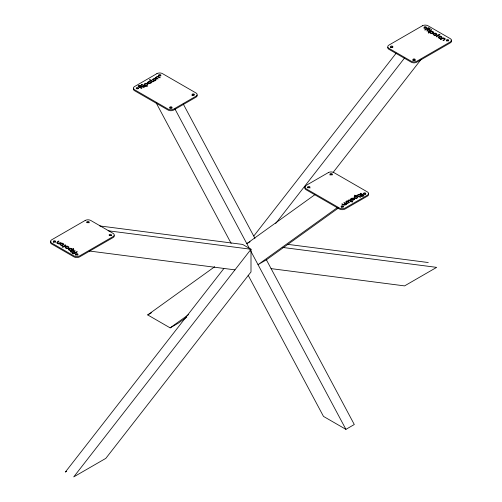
<?xml version="1.0" encoding="UTF-8"?>
<svg xmlns="http://www.w3.org/2000/svg" width="502" height="502" viewBox="0 0 502 502"><rect width="100%" height="100%" fill="white"/><g stroke="black" fill="none" stroke-linecap="round" stroke-linejoin="round"><path stroke-width="0.75" d="M141.551 84.606L142.204 84.518L141.589 84.731M360.449 197.085L359.796 197.173L360.411 196.96M73.543 253.529C75.708 251.094 71.077 252.305 73.091 253.297A6.256 3.608 0 0 0 73.512 253.523M428.457 28.162C426.28 30.566 430.942 29.423 428.909 28.394A6.256 3.608 0 0 0 428.488 28.168M155.852 77.515C157.019 74.622 163.79 79.705 157.791 76.95A1.23 0.709 0 0 0 156.674 77.264L156.593 77.961L158.124 78.983L155.174 77.672L155.802 77.528M346.148 204.176C344.981 207.069 338.21 201.986 344.209 204.741A1.23 0.709 0 0 0 345.326 204.433L345.407 203.737L343.876 202.708L346.826 204.019L346.248 204.17M58.408 243.708L58.665 244.041L61.194 242.466L57.956 243.175A1.23 0.709 0 0 1 57.416 242.529C62.493 238.726 53.237 243.188 58.389 243.646M443.58 38.014C437.186 41.013 442.111 38.259 444.044 38.522A1.23 0.709 0 0 1 444.584 39.162C439.507 42.965 448.763 38.503 443.611 38.045M150.198 80.471L152.696 81.682A1.136 0.653 0 0 0 153.386 81.669L154.058 81.299L151.88 80.853A18.718 10.806 0 0 1 151.202 80.445C152.42 79.918 147.412 79.09 150.211 80.427M223.836 268.551L65.354 472.062L66.691 471.29M253.886 235.89L396.185 53.156M275.723 223.44L404.562 57.994M333.171 172.343L421.247 59.242M186.75 317.107L178.511 323.031L170.14 327.869L147.707 314.917L214.73 266.713M315.25 194.425L246.815 243.646L250.034 241.782M170.14 327.869L188.514 314.654M337.695 207.357L258.028 264.661L266.405 259.823L338.486 207.979M147.707 314.917L151.573 312.69M248.151 275.234L323.489 416.403L345.916 429.354L354.293 424.516L266.405 259.823M431.111 29.806L431.664 30.057L431.325 29.787M70.889 251.885L70.336 251.634L70.675 251.904M438.528 35.36L438.566 35.353A18.718 10.806 0 0 0 437.826 35.749C436.495 35.874 437.951 37.769 436.414 36.621A1.136 0.653 0 0 1 436.395 36.226C437.173 34.136 442.563 34.004 438.597 35.36M63.434 246.338L63.472 246.331A18.718 10.806 0 0 0 64.174 245.942C65.505 245.823 64.08 243.922 65.586 245.07A1.136 0.653 0 0 1 65.605 245.472C64.789 247.593 59.474 247.662 63.403 246.331M429.731 32.511C425.42 34.776 431.563 29.706 433.132 31.701A2.014 1.161 0 0 1 433.59 32.253C433.471 34.023 430.277 33.86 429.781 32.58M287.546 244.323L428.269 262.54M282.701 247.448L436.646 267.371L404.562 285.895L271.024 268.614M99.766 225.938L242.623 244.43L251 249.262L251 271.94L105.815 458.376L73.731 476.9L251 249.262L108.143 230.769M89.23 251L234.955 269.863M350.12 200.838L347.968 200.449L348.614 200.028A1.136 0.653 0 0 1 349.304 200.016L351.971 200.976L351.783 201.252L352.737 201.942L350.478 201.71L350.81 201.271A18.718 10.806 0 0 0 350.12 200.838M183.312 104.121L254.953 238.368M174.941 108.959L249.707 249.067M250.642 250.818L345.916 429.354M156.204 102.929L231.165 243.407M51.016 241.28A3.947 2.278 0 0 0 51.675 243.997L74.007 256.892A3.947 2.278 0 0 0 79.592 256.892L113.094 237.553A3.947 2.278 0 0 0 114.224 235.683M53.312 242.228A1.186 0.684 0 0 1 54.404 241.707A1.186 0.684 0 0 1 55.584 242.165M75.62 255.317A1.186 0.684 0 0 1 76.737 254.596A1.186 0.684 0 0 1 77.986 255.248M86.934 222.712A1.186 0.684 0 0 1 88.076 222.367A1.186 0.684 0 0 1 89.086 222.819M109.267 235.601A1.186 0.684 0 0 1 110.409 235.256A1.186 0.684 0 0 1 111.419 235.714M450.984 40.135A3.947 2.278 0 0 1 450.325 42.852L416.823 62.192A3.947 2.278 0 0 1 411.245 62.192L388.906 49.296A3.947 2.278 0 0 1 387.801 47.332M446.504 40.907A1.186 0.684 0 0 1 448.537 40.875M424.014 28.382A1.186 0.684 0 0 1 425.138 27.66A1.186 0.684 0 0 1 426.38 28.313M412.882 60.422A1.186 0.684 0 0 1 414.137 59.901A1.186 0.684 0 0 1 415.217 60.547M390.669 47.351A1.186 0.684 0 0 1 391.805 47.006A1.186 0.684 0 0 1 392.821 47.464M304.921 187.604A3.947 2.278 0 0 0 305.994 189.681L339.496 209.02A3.947 2.278 0 0 0 345.081 209.02L367.414 196.131A3.947 2.278 0 0 0 368.28 193.659M305.335 186.964A3.947 2.278 0 0 1 305.536 186.782M363.812 194.048A1.186 0.684 0 0 0 365.776 193.709A1.186 0.684 0 0 0 364.276 192.893A1.186 0.684 0 0 0 363.812 194.048A1.186 0.684 0 0 1 365.738 194.293M341.253 207.075A1.186 0.684 0 0 1 343.286 207.044M307.632 187.917A1.186 0.684 0 0 1 308.893 187.39A1.186 0.684 0 0 1 309.972 188.037M329.965 175.022A1.186 0.684 0 0 1 331.063 174.495A1.186 0.684 0 0 1 332.242 174.953M197.079 95.091A3.947 2.278 0 0 1 196.006 97.168L173.673 110.063A3.947 2.278 0 0 1 168.088 110.063L134.586 90.718A3.947 2.278 0 0 1 133.77 88.183M158.557 76.059A1.186 0.684 0 0 1 159.649 75.532A1.186 0.684 0 0 1 160.835 75.99M136.349 88.772A1.186 0.684 0 0 1 138.383 88.741M192.028 95.593A1.186 0.684 0 0 1 192.73 94.928A1.186 0.684 0 0 1 194.048 95.073M169.845 108.112A1.186 0.684 0 0 1 170.987 107.767A1.186 0.684 0 0 1 171.998 108.225M141.809 86.306L141.809 86.595C150.374 88.283 133.72 85.384 141.338 87.8C144.294 89.946 133.118 85.001 140.899 85.403A1.663 0.96 0 0 1 141.664 85.829L141.809 86.306M360.191 195.096L360.336 195.868A1.663 0.96 0 0 0 361.101 196.288C369.127 196.715 356.991 191.4 360.888 194.029C367.633 196.138 352.09 193.515 360.191 195.096M68.41 249.218L68.41 249.438A2.014 1.161 0 0 0 68.868 249.996C70.085 251.414 74.647 248.841 73.53 248.521C72.081 250.191 69.609 246.438 68.41 249.218M144.174 84.349C144.218 85.704 149.59 87.549 146.264 85.547C148.812 85.654 148.115 82.654 145.825 83.301A2.014 1.161 0 0 0 144.858 83.564L144.174 84.349M357.826 197.223L357.142 198.133A2.014 1.161 0 0 1 356.175 198.397L354.023 197.631L354.217 196.728L355.736 196.169L354.556 195.171L357.826 197.223M59.951 244.192C63.083 249.03 65.969 240.439 59.951 244.192M442.055 37.324C437.079 41.691 437.876 32.781 442.055 37.324M147.475 82.359L147.532 82.899A2.052 1.186 0 0 0 148.002 83.307L150.004 83.57L151.962 82.441A21.793 12.581 0 0 0 151.215 81.989L149.038 81.431L147.475 82.359M354.531 199.162L353.201 200.242L350.785 199.702A21.793 12.581 0 0 1 350.089 199.288L351.996 198.121L353.998 198.384A2.052 1.186 0 0 1 354.468 198.798L354.531 199.162M152.683 79.341C156.492 84.21 157.797 75.275 152.683 79.341M349.323 202.187C345.1 206.661 344.497 197.763 349.323 202.187M63.158 244.261L63.145 244.543C62.681 245.491 60.165 245.321 60.673 244.028L62.166 243.646L63.158 244.261M147.412 84.399L146.741 85.058L145.216 84.963A1.782 1.029 0 0 1 144.965 84.775C144.287 83.457 147.293 83.163 147.412 84.399M354.594 197.16C354.468 198.541 357.744 198.29 357.035 196.922A1.782 1.029 0 0 0 356.84 196.759L355.579 196.558L354.594 197.16M438.855 37.148L439.834 38.052L441.327 37.663C441.835 36.37 439.319 36.2 438.855 37.148M67.224 246.212L68.881 247.028L68.429 248.183A2.052 1.186 0 0 1 67.714 248.452C66.302 249.086 63.817 247.216 66.145 246.325A21.793 12.581 0 0 1 66.866 245.924L67.224 246.212M434.776 35.441L435.134 35.767A21.793 12.581 0 0 0 435.855 35.366C438.19 34.475 435.698 32.605 434.286 33.239A2.052 1.186 0 0 0 433.571 33.515L433.119 34.669L434.776 35.441M155.89 79.354L154.792 80.264L153.273 79.523L154.616 78.758L155.89 79.354M346.142 201.999L346.349 202.645L347.384 202.933L348.727 202.168L347.698 201.434L346.142 201.999M65.793 247.197C65.649 248.521 68.636 248.496 68.297 247.116L67.067 246.626L65.793 247.197M436.244 34.299L434.933 35.065L433.703 34.575C433.427 33.264 435.968 33.182 436.244 34.299M69.031 249.08L69.483 249.845L70.964 249.933A1.782 1.029 0 0 0 71.24 249.82C72.533 248.672 69.521 247.913 69.031 249.08M433.013 32.398C432.831 33.854 429.398 33.094 430.76 31.871A1.782 1.029 0 0 1 431.036 31.758L432.31 31.764L433.013 32.398M71.899 252.506C72.483 257.074 81.989 248.264 74.271 253.14C75.67 248.415 75.118 251.508 72.79 251.841A1.663 0.96 0 0 0 72.056 252.28L71.899 252.506M430.151 28.984L429.944 29.411A1.663 0.96 0 0 1 429.21 29.85C426.882 30.176 426.298 33.339 427.729 28.551C420.35 33.32 428.846 24.949 430.151 28.984M145.304 86.357C142.725 86.614 140.56 82.874 145.304 86.357M356.715 195.278L359.589 196.715L356.715 195.278M141.238 86.275L138.734 86.262A6.256 3.608 0 0 1 139.142 85.999L140.466 85.685L141.238 86.275M360.8 195.278L361.346 195.975L362.858 195.692A6.256 3.608 0 0 0 363.253 195.447L360.8 195.278M148.109 82.328L148.278 82.955L149.094 83.269L150.694 82.523L149.709 81.788L148.109 82.328M353.935 199.2L352.636 199.928L351.306 199.168L352.906 198.428L353.935 199.2M71.165 251.182C72.947 251.948 76.304 247.492 71.165 251.182M430.879 30.446C426.104 34.036 428.382 30.107 430.879 30.446M156.919 73.637L134.586 86.532A3.947 2.278 0 0 0 134.586 89.751L168.088 109.097A3.947 2.278 0 0 0 173.673 109.097L196.006 96.202A3.947 2.278 0 0 0 196.006 92.977L162.504 73.637A3.947 2.278 0 0 0 156.919 73.637M85.177 220.466L51.675 239.805A3.947 2.278 0 0 0 51.675 243.031L74.007 255.926A3.947 2.278 0 0 0 79.592 255.926L113.094 236.586A3.947 2.278 0 0 0 113.094 233.361L90.755 220.466A3.947 2.278 0 0 0 85.177 220.466M422.408 25.765L388.906 45.111A3.947 2.278 0 0 0 388.906 48.33L411.245 61.225A3.947 2.278 0 0 0 416.823 61.225L450.325 41.886A3.947 2.278 0 0 0 450.325 38.66L427.993 25.765A3.947 2.278 0 0 0 422.408 25.765M328.327 172.6L305.994 185.489A3.947 2.278 0 0 0 305.994 188.714L339.496 208.054A3.947 2.278 0 0 0 345.081 208.054L367.414 195.165A3.947 2.278 0 0 0 367.414 191.94L333.912 172.6A3.947 2.278 0 0 0 328.327 172.6M53.658 241.92A1.186 0.684 0 0 0 55.622 241.575A1.186 0.684 0 0 0 54.122 240.765A1.186 0.684 0 0 0 53.658 241.92M75.99 254.815A1.186 0.684 0 0 0 77.954 254.47A1.186 0.684 0 0 0 76.455 253.661A1.186 0.684 0 0 0 75.99 254.815M87.153 222.574A1.186 0.684 0 0 0 89.118 222.235A1.186 0.684 0 0 0 87.624 221.426A1.186 0.684 0 0 0 87.153 222.574M109.492 235.469A1.186 0.684 0 0 0 111.45 235.131A1.186 0.684 0 0 0 109.957 234.321A1.186 0.684 0 0 0 109.492 235.469M446.724 40.769A1.186 0.684 0 0 0 448.688 40.43A1.186 0.684 0 0 0 447.188 39.62A1.186 0.684 0 0 0 446.724 40.769M424.391 27.88A1.186 0.684 0 0 0 426.355 27.535A1.186 0.684 0 0 0 424.855 26.725A1.186 0.684 0 0 0 424.391 27.88M413.221 60.114A1.186 0.684 0 0 0 415.185 59.769A1.186 0.684 0 0 0 413.692 58.96A1.186 0.684 0 0 0 413.221 60.114M390.889 47.219A1.186 0.684 0 0 0 392.853 46.874A1.186 0.684 0 0 0 391.359 46.065A1.186 0.684 0 0 0 390.889 47.219M341.479 206.943A1.186 0.684 0 0 0 343.443 206.598A1.186 0.684 0 0 0 341.944 205.789A1.186 0.684 0 0 0 341.479 206.943M307.977 187.604A1.186 0.684 0 0 0 309.941 187.259A1.186 0.684 0 0 0 308.448 186.449A1.186 0.684 0 0 0 307.977 187.604M330.31 174.709A1.186 0.684 0 0 0 332.274 174.363A1.186 0.684 0 0 0 330.78 173.554A1.186 0.684 0 0 0 330.31 174.709M158.902 75.746A1.186 0.684 0 0 0 160.866 75.407A1.186 0.684 0 0 0 159.372 74.591A1.186 0.684 0 0 0 158.902 75.746M136.569 88.641A1.186 0.684 0 0 0 138.533 88.296A1.186 0.684 0 0 0 137.04 87.486A1.186 0.684 0 0 0 136.569 88.641M192.404 95.085A1.186 0.684 0 0 0 194.368 94.746A1.186 0.684 0 0 0 192.868 93.937A1.186 0.684 0 0 0 192.404 95.085M170.071 107.98A1.186 0.684 0 0 0 172.035 107.641A1.186 0.684 0 0 0 170.536 106.826A1.186 0.684 0 0 0 170.071 107.98"/></g></svg>
